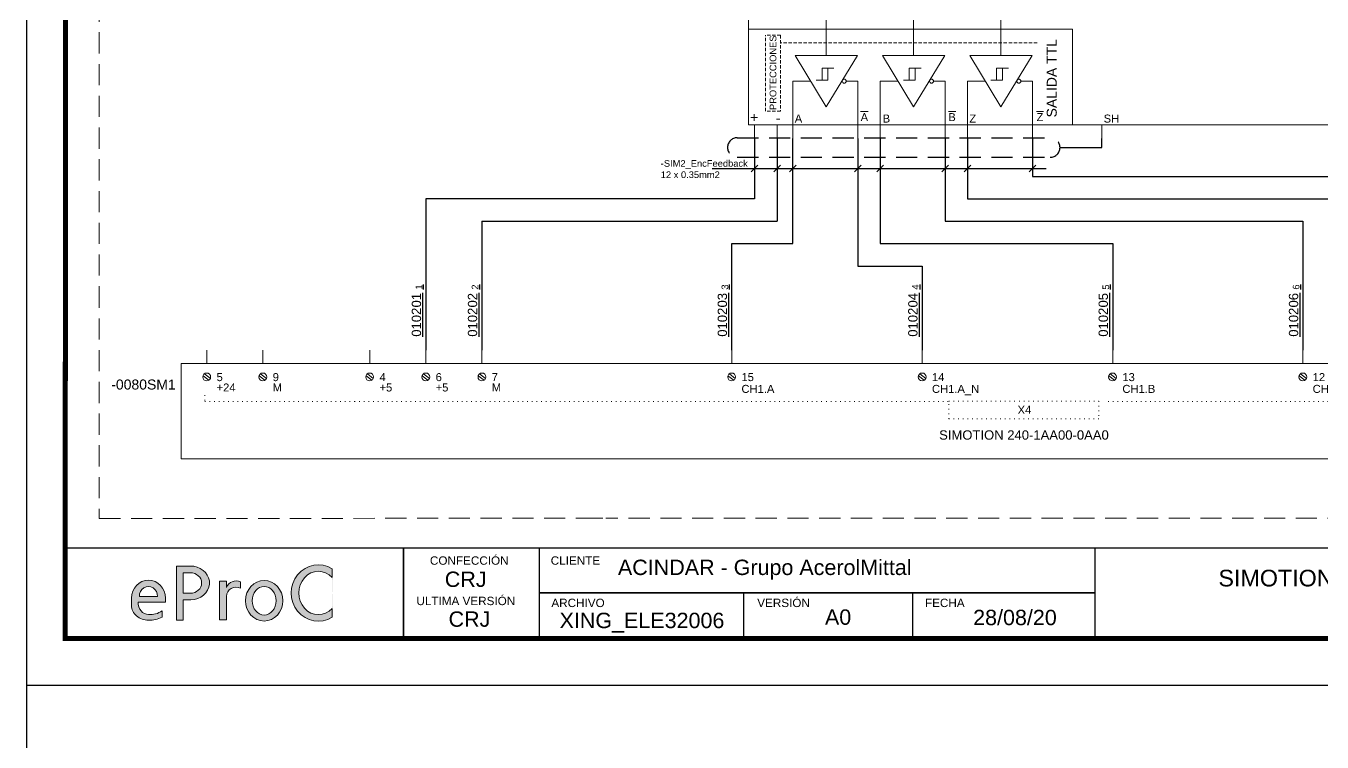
# Model space of a CAD drawing. Header units: millimetres. Extents: x -5035 to 14510, y -7775 to 12.
# Drawn here: x 389.8 to 584.1, y -3280.8 to -3173.4 of the extents above; entities that cross this region are included whole.
import ezdxf
from ezdxf.enums import TextEntityAlignment as Align

# ---------------------------------------------------------------- set-up
doc = ezdxf.new("R2010")
doc.units = ezdxf.units.MM
for name, pattern in [('ACAD_ISO07W100', [3, 0, -3]), ('DASHED', [0.75, 0.5, -0.25]), ('HIDDEN2', [4.762499999999999, 3.175, -1.5875])]:
    doc.linetypes.add(name, pattern=pattern)
doc.layers.add('Cables eProC', color=81, linetype='Continuous', lineweight=25)
doc.layers.add('eProC - L2', color=41, linetype='Continuous', lineweight=20)
doc.layers.add('TEXTOS', color=150, linetype='Continuous')
doc.styles.get("Standard").update_dxf_attribs({"font": 'arial.ttf'})

# ---------------------------------------------------------------- blocks, each defined once
blk = doc.blocks.new('eProC - Rótulo')
at = {"layer": 'eProC - L2', "lineweight": 0}
h = blk.add_hatch(color=256, dxfattribs=at)
h.dxf.hatch_style = 1
edge = h.paths.add_edge_path()
edge.add_ellipse((18.25213672028826, -196.9261742999511), major_axis=(0, 2.69398394157768), ratio=0.9394639537380453, start_angle=270, end_angle=450)
edge.add_line((15.721235915227, -196.9261742999488), (15.721235915227, -198.0262406689194))
edge.add_ellipse((18.25213672028826, -198.0262406689176), major_axis=(-2.530900805061371, 0), ratio=0.8765219452336325, start_angle=0, end_angle=90.00000003045925)
edge.add_arc((18.27335383050047, -195.5607843947532), 4.683894425901206, 269.7404606443341, 295.7776069626162)
edge.add_line((20.31028205640587, -199.7785788889764), (20.29822599010674, -198.8274645321544))
edge.add_arc((18.53107238730183, -196.3659306924278), 3.030178328089625, 264.718299702173, 305.6748497988437, ccw=False)
edge.add_ellipse((18.25213672028826, -197.5293953656246), major_axis=(0, -1.853847971147125), ratio=0.8438195784126398, start_angle=270, end_angle=360, ccw=False)
edge.add_line((16.68782350683375, -197.5293953656246), (20.78303752534953, -197.5293953656246))
edge.add_line((20.78303752534953, -197.5293953656246), (20.78303752534964, -196.9261742999511))
edge = h.paths.add_edge_path(flags=16)
edge.add_line((19.61407906036493, -196.6747056132363), (16.8901943802116, -196.6747056132363))
edge.add_ellipse((18.25213672028826, -196.6524970348587), major_axis=(0, 1.493762606582783), ratio=0.9118536529786326, start_angle=269.14812120263406, end_angle=450.85187879736594, ccw=False)
edge = h.paths.add_edge_path()
edge.add_ellipse((24.53606879678694, -194.6480166949741), major_axis=(2.859551306712874, 0), ratio=0.8879042817777737, start_angle=271.7431843167558, end_angle=440.0131197538371)
edge.add_line((25.03197981647497, -192.1474811884746), (22.43893209419025, -192.1474811884746))
edge.add_line((22.43893209419025, -192.1474811884746), (22.43893209419025, -197.188480772912))
edge.add_line((22.43893209419025, -197.188480772912), (22.43893209419025, -200.2321034925712))
edge.add_line((22.43893209419025, -200.2321034925712), (23.45480529619465, -200.2321034925712))
edge.add_line((23.45480529619465, -200.2321034925712), (23.45480529619465, -197.1858495332467))
edge.add_line((23.45480529619465, -197.1858495332467), (24.62305523908697, -197.1858495332467))
edge = h.paths.add_edge_path(flags=16)
edge.add_line((23.45480529619465, -196.1897923405218), (23.45480529619465, -193.1062410494224))
edge.add_line((23.45480529619465, -193.1062410494224), (24.53606879676522, -193.1062410494224))
edge.add_ellipse((24.53606879678694, -194.6480166949741), major_axis=(1.681458667494562, 0), ratio=0.9169274721736568, start_angle=270, end_angle=450, ccw=False)
edge.add_line((24.53606879683048, -196.1897923405218), (23.45480529619465, -196.1897923405218))
h.paths.add_polyline_path([(28.88337502731326, -200.1686943225809), (29.96274090268548, -200.1686943225809), (29.96274090268548, -196.6621550902314, -0.5790308252155739), (32.03007794970472, -195.4418327159001), (32.03007794970472, -194.4851599634876, 0.4270023526849942), (29.96274090268548, -195.3092403231453), (29.96274090268548, -194.3667890582274), (28.88337502731326, -194.3667890582274)])
edge = h.paths.add_edge_path()
edge.add_ellipse((35.59266709558801, -197.314602608275), major_axis=(0, 3.050109259531877), ratio=0.9167500623092966, start_angle=0, end_angle=360)
edge = h.paths.add_edge_path(flags=16)
edge.add_ellipse((35.59266709558801, -197.314602608275), major_axis=(0, 2.152249407964542), ratio=0.8331707360348017, start_angle=0, end_angle=360)
edge = h.paths.add_edge_path()
edge.add_ellipse((43.71944930917152, -196.1511172593932), major_axis=(0, -3.250497670981453), ratio=0.9018554990975474, start_angle=135.331656941236, end_angle=404.668343058764, ccw=False)
edge.add_line((45.78028465666421, -193.8394023104156), (45.78028465666421, -192.5089534251097))
edge.add_ellipse((43.71944930917152, -196.1511172593932), major_axis=(0, -4.224315765563161), ratio=0.963019127378297, start_angle=149.5633998648684, end_angle=390.4366001351317)
edge.add_line((45.78028465666421, -199.7932810936768), (45.78028465666421, -198.4628322083709))
at = {"layer": 'eProC - L2', "lineweight": 5, "const_width": 0.233}
for points in [[(0, 0), (297, 0), (297, -210.0000000000002), (0, -210), (0, 0)], [(5.783499999999549, -189.4009999999998), (291.2164999999995, -189.4009999999998)], [(56.47486139750822, -202.9226231724861), (56.47486139750822, -189.3236231724859)], [(76.84365215121034, -202.9226231724861), (76.84365215121034, -189.3236231724859)], [(160.1370160879637, -203), (160.1370160879637, -189.4009999999998)], [(76.84365215121034, -196.123123172486), (160.1370160879637, -196.123123172486)], [(107.4632783138395, -202.9226231724861), (107.4632783138395, -196.123123172486)], [(132.7952386088173, -202.9226231724861), (132.7952386088173, -196.123123172486)]]:
    blk.add_lwpolyline(points, dxfattribs=at)
at = {"layer": 'eProC - L2', "lineweight": 40, "const_width": 0.75}
blk.add_lwpolyline([(5.783499999999549, -203), (291.2505000000001, -203), (291.2850000000003, -14.87246776690426), (5.817999999999756, -14.87246776690426)], close=True, dxfattribs=at)
at = {"layer": 'eProC - L2', "lineweight": 0}
for points in [[(22.43893209419025, -197.188480772912), (22.43893209419025, -192.1474811884746), (25.03197981648179, -192.1474811884746)], [(23.45480529619465, -197.188480772912), (23.45480529619465, -200.2321034925712), (22.43893209419025, -200.2321034925712), (22.43893209419025, -192.1474811884746), (23.45480529619465, -192.1474811884746)], [(23.45480529619465, -193.1062410494224), (23.45480529619465, -196.1897923405218)], [(24.5360687967883, -193.1062410494224), (23.45480529619465, -193.1062410494224), (23.45480529619465, -196.1897923405218), (24.5360687967883, -196.1897923405218)], [(45.78028465666421, -192.5089534251097), (45.78028465666421, -193.8394023104156)], [(29.96274090268548, -196.6284768904829), (29.96274090268548, -200.1686943225809), (28.88337502731326, -200.1686943225809), (28.88337502731326, -194.3667890582274), (29.96274090268548, -194.3667890582274), (29.96274090268548, -195.3092403231431)], [(32.03007794970472, -195.4418327159001), (32.03007794970472, -194.4851599634871)], [(15.721235915227, -196.9261742999511), (15.721235915227, -198.0262406689176)], [(20.78303752534953, -197.5293953656246), (16.68782350683296, -197.5293953656246)], [(16.89019438021217, -196.6747056132363), (19.61407906036425, -196.6747056132363)], [(20.78303752534953, -197.5293953656246), (20.78303752534953, -196.9261742999511)], [(24.62305523906866, -197.1858495332467), (23.45480529619465, -197.1858495332467)], [(20.31028205640587, -199.7785788889755), (20.29822599010674, -198.8274645321535)], [(45.78028465666421, -198.4628322083713), (45.78028465666421, -199.7932810936768)]]:
    blk.add_lwpolyline(points, dxfattribs=at)
for centre, radius, start, end in [((31.34663979589845, -196.6453159903344), 1.384001337398694, 60.40847701888465, 180.6971331110832), ((31.39091835090221, -195.8868887166072), 1.540574078083927, 65.48798580094844, 157.9783705209563), ((18.53107238730195, -196.3659306924278), 3.030178328089643, 264.7182996994936, 305.674849798842), ((18.27335383050047, -195.5607843947532), 4.683894425901305, 269.7404606254545, 295.7776069626336)]:
    blk.add_arc(centre, radius, start, end, dxfattribs=at)
for centre, major_axis, ratio, start_param, end_param in [((24.53606879678694, -194.6480166949741), (2.859551306712874, 0), 0.8879042817777737, 4.742813286181207, 7.679677691676559), ((43.71944930917152, -196.1511172593932), (0, -4.224315765563161), 0.963019127378297, 2.610373768118795, 6.814404192650585), ((18.25213672028826, -196.9261742999511), (0, 2.69398394157768), 0.9394639537380453, 4.71238898038469, 7.853981633974483), ((24.53606879678694, -194.6480166949741), (1.681458667494562, 0), 0.9169274721736568, 4.71238898038469, 7.853981633974483), ((43.71944930917152, -196.1511172593932), (0, -3.250497670981453), 0.9018554990975474, 2.361982995804007, 7.062794964965373), ((18.25213672028826, -196.6524970348587), (0, 1.493762606582783), 0.9118536529786326, 4.697520890542724, 7.868849723816449), ((18.25213672028826, -198.0262406689176), (-2.530900805061371, 0), 0.8765219452336325, 0, 1.570796327326511), ((18.25213672028826, -197.5293953656246), (0, -1.853847971147125), 0.8438195784126398, 4.71238898038469, 6.283185307179586)]:
    blk.add_ellipse(centre, major_axis=major_axis, ratio=ratio, start_param=start_param, end_param=end_param, dxfattribs=at)
for major_axis, ratio in [((0, 3.050109259531877), 0.9167500623092966), ((0, 2.152249407964542), 0.8331707360348017)]:
    blk.add_ellipse((35.59266709558801, -197.314602608275), major_axis=major_axis, ratio=ratio, dxfattribs=at)
at = {"layer": 'eProC - L2', "attachment_point": 7}
for s, insert, char_height in [('{\\fArial|b0|i0|c0|p18;CONFECCIÓN }', (60.44413231986846, -191.9323770540059), 1.255239842187869), ('{\\fArial|b0|i0|c0|p18;CLIENTE}', (78.54848969712793, -191.9323770540059), 1.255239842187869), ('{\\fArial|b0|i0|c0|p18;ACINDAR - Grupo AcerolMittal}', (88.62083612340257, -194.1530265221377), 2.305149634601388), ('{\\fArial|b0|i0|c0|p18;CRJ}', (62.66984818896753, -195.2786288782686), 2.305149634601388), ('{\\fArial|b0|i0|c0|p18;ULTIMA VERSIÓN}', (58.41840193245116, -197.989487357172), 1.255239842187869), ('{\\fArial|b0|i0|c0|p18;ARCHIVO}', (78.64627760704661, -198.2800028847432), 1.255239842187869), ('{\\fArial|b0|i0|c0|p18;VERSIÓN}', (109.503126452717, -198.2800028847432), 1.255239842187869), ('{\\fArial|b0|i0|c0|p18;FECHA}', (134.6501022744314, -198.2800028847432), 1.255239842187869), ('{\\fArial|b0|i0|c0|p18;CRJ}', (63.23684171670493, -201.2539878171506), 2.305149634601388), ('{\\fArial|b0|i0|c0|p18;XING_ELE32006}', (79.87327899639467, -202.087657779754), 2.305149634601388), ('{\\fArial|b0|i0|c0|p18;A0}', (119.6550813409899, -200.9525265221378), 2.305149634601388), ('{\\fArial|b0|i0|c0|p18;28/08/20}', (141.867730192314, -201.0108573813513), 2.305149634601388)]:
    blk.add_mtext(s, dxfattribs=dict(at, insert=insert, char_height=char_height))
at = {"layer": 'eProC - L2', "insert": (215.9882582192838, -192.6668423217829), "char_height": 2.5, "width": 89.0142959662885, "attachment_point": 2}
blk.add_mtext('{\\fArial|b0|i0|c0|p18;SIMOTION 2 - TIJERAS SH18BM, SH1B, SH2B}', dxfattribs=at)
at = {"layer": 'eProC - L2'}
for tag, p in [('GR', (284.9388241817146, -193.1055635700077)), ('PG', (284.9388241817146, -198.932405996431))]:
    blk.add_attdef(tag, text='', height=3, dxfattribs=at).set_placement(p, align=Align.MIDDLE)
blk.add_attdef('DESCRIPCIÓN', text='', height=1.8, dxfattribs=at).set_placement((216.3124805672701, -199.6093158954159), align=Align.CENTER)
blk = doc.blocks.new('EntradaEncoder')
at = {"layer": 'eProC - L2'}
blk.add_lwpolyline([(0, 0), (285.3993131526131, 0), (285.3993131526131, -170.0944338371428), (0, -170.0944338371428)], close=True, dxfattribs=at)
for points in [[(21.16864936152524, -140.440132560896), (21.16864936152524, -142.398420619621)], [(29.57965510321287, -140.440132560896), (29.57965510321287, -142.398420619621)], [(45.59635857691865, -140.440132560896), (45.59635857691865, -142.398420619621)], [(54.00736431860628, -140.440132560896), (54.00736431860628, -142.398420619621)], [(62.41837006029391, -140.440132560896), (62.41837006029391, -142.398420619621)], [(99.86512630522884, -140.440132560896), (99.86512630522884, -142.398420619621)], [(128.4221263052295, -140.440132560896), (128.4221263052295, -142.398420619621)], [(156.9621263052286, -140.440132560896), (156.9621263052286, -142.398420619621)], [(185.4854394578433, -140.440132560896), (185.4854394578433, -142.3984179075387)], [(256.3939237839822, -142.398420619621), (17.33208903761988, -142.3984206196237)], [(17.33208903761988, -156.7231341166125), (17.33208903761988, -142.3984206196237)], [(21.47996985772625, -144.9293886112782), (20.61432363544191, -144.2455740360647)], [(20.82690637296582, -143.9584135324476), (21.71011254443511, -144.6560995356003)], [(29.89097559941388, -144.9293886112782), (29.02532937712954, -144.2455740360647)], [(29.23791211465345, -143.9584135324476), (30.12111828612274, -144.6560995356003)], [(45.90767907311965, -144.9293886112782), (45.04203285083531, -144.2455740360647)], [(45.25461558835923, -143.9584135324476), (46.13782175982851, -144.6560995356003)], [(54.31868481480728, -144.9293886112782), (53.45303859252294, -144.2455740360647)], [(53.66562133004686, -143.9584135324476), (54.54882750151614, -144.6560995356003)], [(62.72969055649492, -144.9293886112782), (61.86404433421058, -144.2455740360647)], [(62.07662707173449, -143.9584135324476), (62.95983324320378, -144.6560995356003)], [(100.1594558671877, -144.9293858991959), (99.29380964490338, -144.2455713239824)], [(99.5063923824273, -143.9584108203653), (100.3895985538966, -144.6560968235181)], [(128.716446761031, -144.9293886112782), (127.8508005387466, -144.2455740360647)], [(128.0633832762705, -143.9584135324476), (128.9465894477398, -144.6560995356003)], [(157.2564513141078, -144.9293886112782), (156.3908050918235, -144.2455740360647)], [(156.6033878293474, -143.9584135324476), (157.4865940008167, -144.6560995356003)], [(185.7797644667226, -144.9293886112782), (184.9141182444382, -144.2455740360647)], [(185.1267009819621, -143.9584135324476), (186.0099071534314, -144.6560995356003)], [(17.33208903761988, -156.7231341166125), (256.3939237839822, -156.7231341166107)]]:
    blk.add_lwpolyline(points, dxfattribs=at)
at = {"layer": 'eProC - L2', "linetype": 'ACAD_ISO07W100', "ltscale": 0.2}
for points in [[(20.89215279845666, -147.1634680588832), (20.89215279845666, -148.1278432338931), (132.4220374803754, -148.1278432338931)], [(245.2830860607482, -147.1634680588832), (245.2830860607482, -148.1278432338931), (155.9150289305162, -148.1278432338931)]]:
    blk.add_lwpolyline(points, dxfattribs=at)
blk.add_lwpolyline([(132.4220374803754, -148.067599904809), (154.9079493906447, -148.067599904809), (154.9079493906447, -150.738107827261), (132.4220374803754, -150.738107827261)], close=True, dxfattribs=at)
at = {"layer": 'eProC - L2'}
for centre in [(21.16864936152524, -144.4336702125402), (29.57965510321287, -144.4336702125402), (45.59635857691865, -144.4336702125402), (54.00736431860628, -144.4336702125402), (62.41837006029391, -144.4336702125402), (99.84813537098671, -144.4336675004579), (128.40512626483, -144.4336702125402), (156.9451308179068, -144.4336702125402), (185.4684439705215, -144.4336702125402)]:
    blk.add_circle(centre, 0.5853692699507881, dxfattribs=at)
at = {"layer": 'eProC - L2', "char_height": 1.2, "attachment_point": 1}
for s, insert in [('5', (22.64074206018995, -143.8626608519253)), ('+24', (22.64074206018995, -145.4184915963048)), ('9', (31.05174780187758, -143.8626608519253)), ('M', (31.05174780187758, -145.4184915963048)), ('4', (47.06845127558336, -143.8626608519253)), ('+5', (47.06845127558336, -145.4184915963048)), ('+5', (55.47945701727099, -145.4184915963048)), ('6', (55.47945701727099, -143.8626608519253)), ('7', (63.89046275895862, -143.8626608519253)), ('M', (63.89046275895862, -145.4184915963048)), ('CH1.A', (101.3202280696514, -145.6293309166153)), ('15', (101.3202280696514, -143.862658139843)), ('CH1.A_N', (129.8772189634947, -145.6293336286976)), ('14', (129.8772189634947, -143.8626608519253)), ('CH1.B', (158.4172235165715, -145.6293336286976)), ('13', (158.4172235165715, -143.8626608519253)), ('CH1.B_N', (186.9405366691863, -145.6293336286976)), ('12', (186.9405366691863, -143.8626608519253))]:
    blk.add_mtext_dynamic_manual_height_columns(s, width=3.250252668158737, gutter_width=7.5, heights=[0], dxfattribs=dict(at, insert=insert))
at = {"layer": 'eProC - L2'}
for tag, p in [('GXX1', (16.52262650177545, -144.0058911814467)), ('ID1', (16.52262650177545, -146.32201456447))]:
    blk.add_attdef(tag, text='', height=1.5, dxfattribs=at).set_placement(p, align=Align.RIGHT)
for tag, height, p in [('BYTE', 1.2, (143.7363716029267, -149.965238330682)), ('DESC1', 1.4, (143.66499343551, -153.8437915052054))]:
    blk.add_attdef(tag, text='', height=height, dxfattribs=at).set_placement(p, align=Align.CENTER)

msp = doc.modelspace()

# ---------------------------------------------------------------- linework, layer by layer
at = {"layer": 'Cables eProC', "linetype": 'HIDDEN2'}
for p, q in [((496.4230555720277, -3190.187228089096), (543.3497408214223, -3190.187228089096)), ((496.4230555720278, -3193.101892927584), (543.3497408214223, -3193.101892927585))]:
    msp.add_line(p, q, dxfattribs=at)
at = {"layer": 'Cables eProC'}
for p, q in [((499.0333536031485, -3190.278023354249), (499.0333536031484, -3199.35222466159)), ((502.3914743640071, -3190.278023354249), (502.3914743640071, -3202.710345422449)), ((544.8070732406666, -3191.64456050834), (551.0779441950294, -3191.644560508341)), ((551.0779441950294, -3191.644560508341), (551.0779441950294, -3190.278023354249)), ((449.7442987639931, -3199.35222466159), (449.7442987639931, -3222.067779229122)), ((499.0333536031485, -3199.35222466159), (449.7442987639931, -3199.35222466159)), ((458.1553045056808, -3202.710345422449), (458.1553045056808, -3222.067779229122)), ((458.1553045056808, -3202.710345422449), (502.391474364007, -3202.710345422449))]:
    msp.add_line(p, q, dxfattribs=at)
for points in [[(495.6020607506157, -3222.067779229122), (495.6020607506157, -3206.068466183307), (504.7786845461019, -3206.068466183307), (504.7786845461019, -3190.278023354249)], [(514.509281355357, -3190.278023354249), (514.509281355357, -3209.426586944167), (524.1590607506164, -3209.426586944167), (524.1590607506164, -3222.067779229122)], [(517.8647968521841, -3190.278023354249), (517.8647968521841, -3206.068466183307), (552.6990607506154, -3206.068466183307), (552.6990607506154, -3222.067779229122)], [(527.5953936614392, -3190.278023354249), (527.5953936614392, -3202.710345422449), (581.2223739032303, -3202.710345422449), (581.2223739032302, -3222.067779229122)], [(530.9509091582663, -3190.278023354249), (530.9509091582661, -3199.35222466159), (609.7793739032306, -3199.35222466159), (609.7793739032309, -3222.067779229122)], [(540.6815059675214, -3190.278023354249), (540.6815059675214, -3195.994103900732), (638.3193739032299, -3195.994103900732), (638.3193739032299, -3222.067779229122)]]:
    msp.add_lwpolyline(points, dxfattribs=at)
at = {"layer": 'Cables eProC', "linetype": 'HIDDEN2'}
for centre, start, end in [((496.4230555720278, -3191.64456050834), 90.00000000000448, 269.9999999999955), ((543.3497408214223, -3191.64456050834), 270, 90)]:
    msp.add_arc(centre, 1.457332419244267, start, end, dxfattribs=at)
at = {"layer": 'eProC - L2'}
for p, q in [((509.7714962417959, -3160.029367695433), (509.7714962417956, -3177.82809567102)), ((522.8576085478784, -3160.029367695433), (522.8576085478778, -3177.82809567102)), ((535.9437208539604, -3160.029367695433), (535.94372085396, -3177.82809567102)), ((507.4368214494789, -3181.695745759292), (504.7786845461019, -3181.695745759292)), ((504.7786845461019, -3181.695745759292), (504.7786845461019, -3190.278023354249)), ((512.7611236640271, -3181.695745759293), (514.509281355357, -3181.695745759292)), ((514.509281355357, -3181.695745759292), (514.509281355357, -3190.278023354249)), ((517.8647968521841, -3181.695745759292), (517.8647968521841, -3190.278023354249)), ((520.5229337555611, -3181.695745759292), (517.8647968521841, -3181.695745759292)), ((525.8472359701093, -3181.695745759293), (527.5953936614392, -3181.695745759292)), ((527.5953936614392, -3181.695745759292), (527.5953936614392, -3190.278023354249)), ((530.9509091582663, -3181.695745759292), (530.9509091582663, -3190.278023354249)), ((533.6090460616433, -3181.695745759293), (530.9509091582663, -3181.695745759293)), ((538.9333482761915, -3181.695745759293), (540.6815059675214, -3181.695745759293)), ((540.6815059675214, -3181.695745759292), (540.6815059675214, -3190.278023354249)), ((551.0779441950294, -3188.248221863121), (551.0779441950294, -3190.278023354249))]:
    msp.add_line(p, q, dxfattribs=at)
at = {"layer": 'eProC - L2', "linetype": 'DASHED'}
for p, q in [((500.6367871019537, -3186.190732344175), (500.6367871019537, -3174.786501108399)), ((502.9010030885254, -3174.786501108399), (500.6367871019536, -3174.786501108399)), ((502.9010030885254, -3174.786501108399), (502.9010030885254, -3186.190732344175)), ((541.3597211805502, -3175.923688146722), (502.9010030885254, -3175.923688146722)), ((502.9010030885254, -3186.190732344175), (500.6367871019536, -3186.190732344175))]:
    msp.add_line(p, q, dxfattribs=at)
at = {"layer": 'eProC - L2', "linetype": 'HIDDEN2'}
for points in [[(400.8030693987005, -3098.159298154664), (400.8030693987005, -3212.510760314022), (400.8030693987005, -3247.323839096811), (473.0999189901561, -3247.234751734002), (476.7503852583394, -3247.234751734002)], [(476.7503852583396, -3138.107417415435), (673.8112172843321, -3138.107417415435), (673.8112172843321, -3247.234751734002), (476.7503852583394, -3247.234751734002)]]:
    msp.add_lwpolyline(points, dxfattribs=at)
at = {"layer": 'eProC - L2'}
for points in [[(498.1178431759545, -3152.595535713266), (605.9289310837044, -3152.595535713258), (605.9289310837044, -3188.248221863121), (498.1178431759545, -3188.248221863121), (498.1178431759519, -3152.595535713266)], [(498.1178431759545, -3173.902609574142), (498.1178431759545, -3188.248221863121), (546.6783664102404, -3188.248221863121), (546.6783664102404, -3173.902609574141), (498.1178431759545, -3173.902609574142)], [(514.4408458264295, -3177.82809567102), (505.1021466571617, -3177.82809567102), (509.7714962417956, -3185.563395847563), (514.4408458264295, -3177.82809567102)], [(527.5269581325117, -3177.82809567102), (518.1882589632439, -3177.82809567102), (522.8576085478778, -3185.563395847563), (527.5269581325117, -3177.82809567102)], [(540.6130704385939, -3177.828095671021), (531.2743712693261, -3177.828095671021), (535.94372085396, -3185.563395847563), (540.6130704385939, -3177.828095671021)], [(510.8943083491019, -3179.769056609131), (509.131988382898, -3179.769056609131), (509.131988382898, -3181.531376575335), (508.2508283997961, -3181.531376575335), (510.013148366, -3181.531376575335), (510.013148366, -3179.769056609131)], [(523.9804206551842, -3179.769056609131), (522.2181006889803, -3179.769056609131), (522.2181006889803, -3181.531376575335), (521.3369407058783, -3181.531376575335), (523.0992606720822, -3181.531376575335), (523.0992606720822, -3179.769056609131)], [(537.0665329612664, -3179.769056609131), (535.3042129950625, -3179.769056609131), (535.3042129950625, -3181.531376575335), (534.4230530119605, -3181.531376575335), (536.1853729781644, -3181.531376575335), (536.1853729781644, -3179.769056609131)], [(499.0333536031485, -3190.278023354249), (499.0333536031485, -3188.248221863121)], [(502.3914743640071, -3190.278023354249), (502.3914743640071, -3188.248221863121)]]:
    msp.add_lwpolyline(points, dxfattribs=at)
for centre in [(512.4611236640271, -3181.695745759292), (525.5472359701093, -3181.695745759292), (538.6333482761916, -3181.695745759292)]:
    msp.add_circle(centre, 0.3, dxfattribs=at)
at = {"layer": 'TEXTOS'}
for p, q in [((492.6492031326634, -3194.81512400792), (542.7078650727562, -3194.81512400792)), ((499.5333536031485, -3194.31512400792), (498.5333536031485, -3195.31512400792)), ((502.8914743640071, -3194.31512400792), (501.8914743640071, -3195.31512400792)), ((505.2786845461019, -3194.31512400792), (504.2786845461019, -3195.31512400792)), ((515.009281355357, -3194.31512400792), (514.009281355357, -3195.31512400792)), ((518.3647968521841, -3194.31512400792), (517.3647968521841, -3195.31512400792)), ((528.0953936614392, -3194.31512400792), (527.0953936614392, -3195.31512400792)), ((531.4509091582663, -3194.31512400792), (530.4509091582663, -3195.31512400792)), ((541.1815059675214, -3194.31512400792), (540.1815059675214, -3195.31512400792))]:
    msp.add_line(p, q, dxfattribs=at)

# ---------------------------------------------------------------- block references
at = {"layer": 'Cables eProC'}
for p in [(389.9189344453871, -3062.321080505369), (389.9189344453868, -3272.321080505369)]:
    msp.add_blockref('eProC - Rótulo', p, dxfattribs=at)
ref = msp.add_blockref('EntradaEncoder', (395.7369344453869, -3081.627646668226), dxfattribs=at)
ref.add_attrib('ID1', '-0080SM1', dxfattribs={"layer": 'eProC - L2', "height": 1.5}).set_placement((412.2595609471623, -3227.949661232696), align=Align.RIGHT)
ref.add_attrib('DESC1', 'SIMOTION 240-1AA00-0AA0', dxfattribs={"layer": 'eProC - L2', "height": 1.4}).set_placement((539.4019278808969, -3235.471438173432), align=Align.CENTER)
ref.add_attrib('BYTE', 'X4', dxfattribs={"layer": 'eProC - L2', "height": 1.2}).set_placement((539.4733060483136, -3231.592884998908), align=Align.CENTER)

# ---------------------------------------------------------------- texts
at = {"layer": 'Cables eProC', "attachment_point": 1, "rotation": 90}
for s, width, heights, insert, char_height in [('{\\L01}', 4.535518463554467, [0], (447.6324245026574, -3215.645021686747), 1.4), ('{\\L1}', 7.623669181957666, [1.44525800835805], (448.2155315868873, -3212.969878302566), 1), ('{\\L02}', 4.535518463554467, [0], (456.043430244345, -3215.645021686745), 1.4), ('{\\L2}', 4.535518463554467, [0], (456.626537328575, -3212.969878302563), 1), ('{\\L03}', 4.535518463554467, [0], (493.4901864892799, -3215.645021686745), 1.4), ('\\pxt2;{\\L3}', 4.535518463554467, [0], (494.0732935735099, -3212.969878302563), 1), ('{\\L04}', 4.535518463554467, [0], (522.0471864892806, -3215.645021686747), 1.4), ('{\\L4}', 4.535518463554467, [0], (522.6302935735106, -3212.969878302566), 1), ('{\\L05}', 4.535518463554467, [0], (550.5871864892797, -3215.645021686747), 1.4), ('{\\L5}', 4.535518463554467, [0], (551.1702935735096, -3212.969878302566), 1), ('{\\L06}', 4.535518463554467, [0], (579.1104996418944, -3215.645018974663), 1.4), ('{\\L6}', 4.535518463554467, [0], (579.6936067261244, -3212.969875590481), 1), ('{\\L0102}', 4.535518463554467, [0], (447.6324245026574, -3220.027782089241), 1.4), ('{\\L0102}', 4.535518463554467, [0], (456.043430244345, -3220.027782089241), 1.4), ('{\\L0102}', 4.535518463554467, [0], (493.4901864892799, -3220.027782089241), 1.4), ('{\\L0102}', 4.535518463554467, [0], (522.0471864892806, -3220.027782089241), 1.4), ('{\\L0102}', 4.535518463554467, [0], (550.5871864892797, -3220.027782089241), 1.4), ('{\\L0102}', 4.535518463554467, [0], (579.1104996418944, -3220.027782089241), 1.4)]:
    msp.add_mtext_dynamic_manual_height_columns(s, width=width, gutter_width=12.5, heights=heights, dxfattribs=dict(at, insert=insert, char_height=char_height))
at = {"layer": 'eProC - L2'}
for s, width, insert, char_height, attachment_point, rotation in [('PROTECCIONES', 23.29234670986625, (501.2873423358062, -3180.431101292665), 1, 2, 90), ('SALIDA TTL', 23.29234670986625, (542.8140067956114, -3181.258591999952), 1.5, 2, 90), ('+', 1.5, (498.1922927002997, -3186.527877355928), 1.5, 3, 90.00000000000001)]:
    msp.add_mtext_dynamic_manual_height_columns(s, width=width, gutter_width=12.5, heights=[0], dxfattribs=dict(at, insert=insert, char_height=char_height, attachment_point=attachment_point, rotation=rotation))
for s, insert, char_height, attachment_point in [('{\\OA}', (514.9223289808473, -3186.493396288407), 1.2, 1), ('{\\OB}', (528.0661074547464, -3186.493396288407), 1.2, 1), ('{\\OZ}', (541.2876263507536, -3186.493396288407), 1.2, 1), ('-', (502.2120050302638, -3187.97735680796), 1.5, 7), ('A', (505.0439310967143, -3186.707850375003), 1.2, 1), ('B', (518.2265797816639, -3186.707850375003), 1.2, 1), ('Z', (531.214720254184, -3186.707850375003), 1.2, 1), ('SH', (551.3417552909472, -3186.707850375003), 1.2, 1)]:
    msp.add_mtext_dynamic_manual_height_columns(s, width=1.5, gutter_width=12.5, heights=[0], dxfattribs=dict(at, insert=insert, char_height=char_height, attachment_point=attachment_point))
at = {"layer": 'TEXTOS', "char_height": 1, "attachment_point": 1}
for s, insert in [('-SIM2_EncFeedback', (484.9589982598236, -3193.538958519791)), ('12 x 0.35mm2', (484.9589982598236, -3195.229801158922))]:
    msp.add_mtext_dynamic_manual_height_columns(s, width=11.45518471732066, gutter_width=12.5, heights=[0], dxfattribs=dict(at, insert=insert))

doc.saveas('drawing.dxf')
